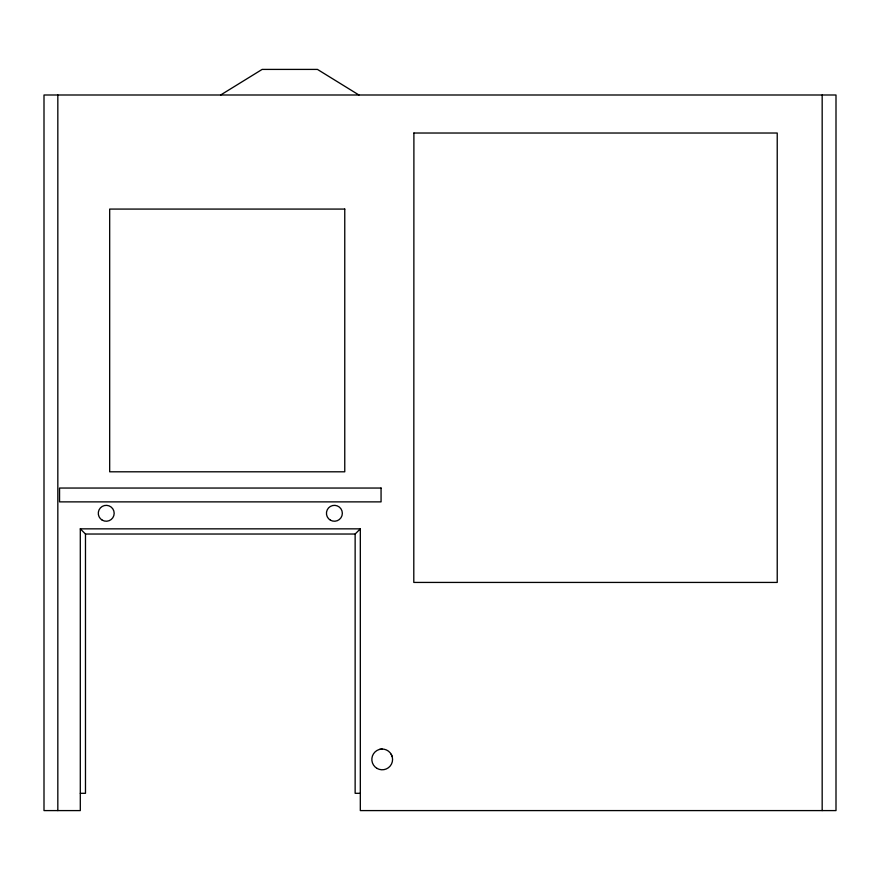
<?xml version="1.0" encoding="UTF-8"?>
<svg xmlns="http://www.w3.org/2000/svg" width="880" height="880" viewBox="0 0 880 880"><rect width="100%" height="100%" fill="white"/><g stroke="black" fill="none" stroke-linecap="round" stroke-linejoin="round"><path stroke-width="1.32" d="M80.3 528.847L85.481 534.028L355.135 534.028L360.316 528.847L80.3 528.847L80.3 810.59L44 810.59L44 94.996L836 94.996L836 810.59L360.316 810.59L360.316 528.847M220.649 94.996L262.141 69.41L317.449 69.41L358.93 94.996M379.522 749.408L382.206 749.056M80.3 793.309L85.481 793.309L85.481 534.028M360.316 793.309L355.135 793.309L355.135 534.028M391.182 754.237L392.227 756.745M822.173 94.996L822.173 810.59M57.827 94.996L57.827 810.59M413.897 133.023L413.798 582.428L777.227 582.428L777.227 133.023L413.897 133.023M344.762 209.077L109.681 209.077L109.681 471.801L344.762 471.801L344.762 209.077M381.062 488.048L59.554 488.048L59.554 501.875L381.062 501.875L381.062 488.048M377.025 768.405A10.373 10.373 0 0 0 392.579 759.429A10.373 10.373 0 0 0 377.025 750.442A10.373 10.373 0 0 0 377.025 768.405M102.256 520.179A7.953 7.953 0 0 0 114.18 513.293A7.953 7.953 0 0 0 102.256 506.407A7.953 7.953 0 0 0 102.256 520.179M330.418 520.179A7.953 7.953 0 0 0 342.342 513.293A7.953 7.953 0 0 0 330.418 506.407A7.953 7.953 0 0 0 330.418 520.179"/></g></svg>
